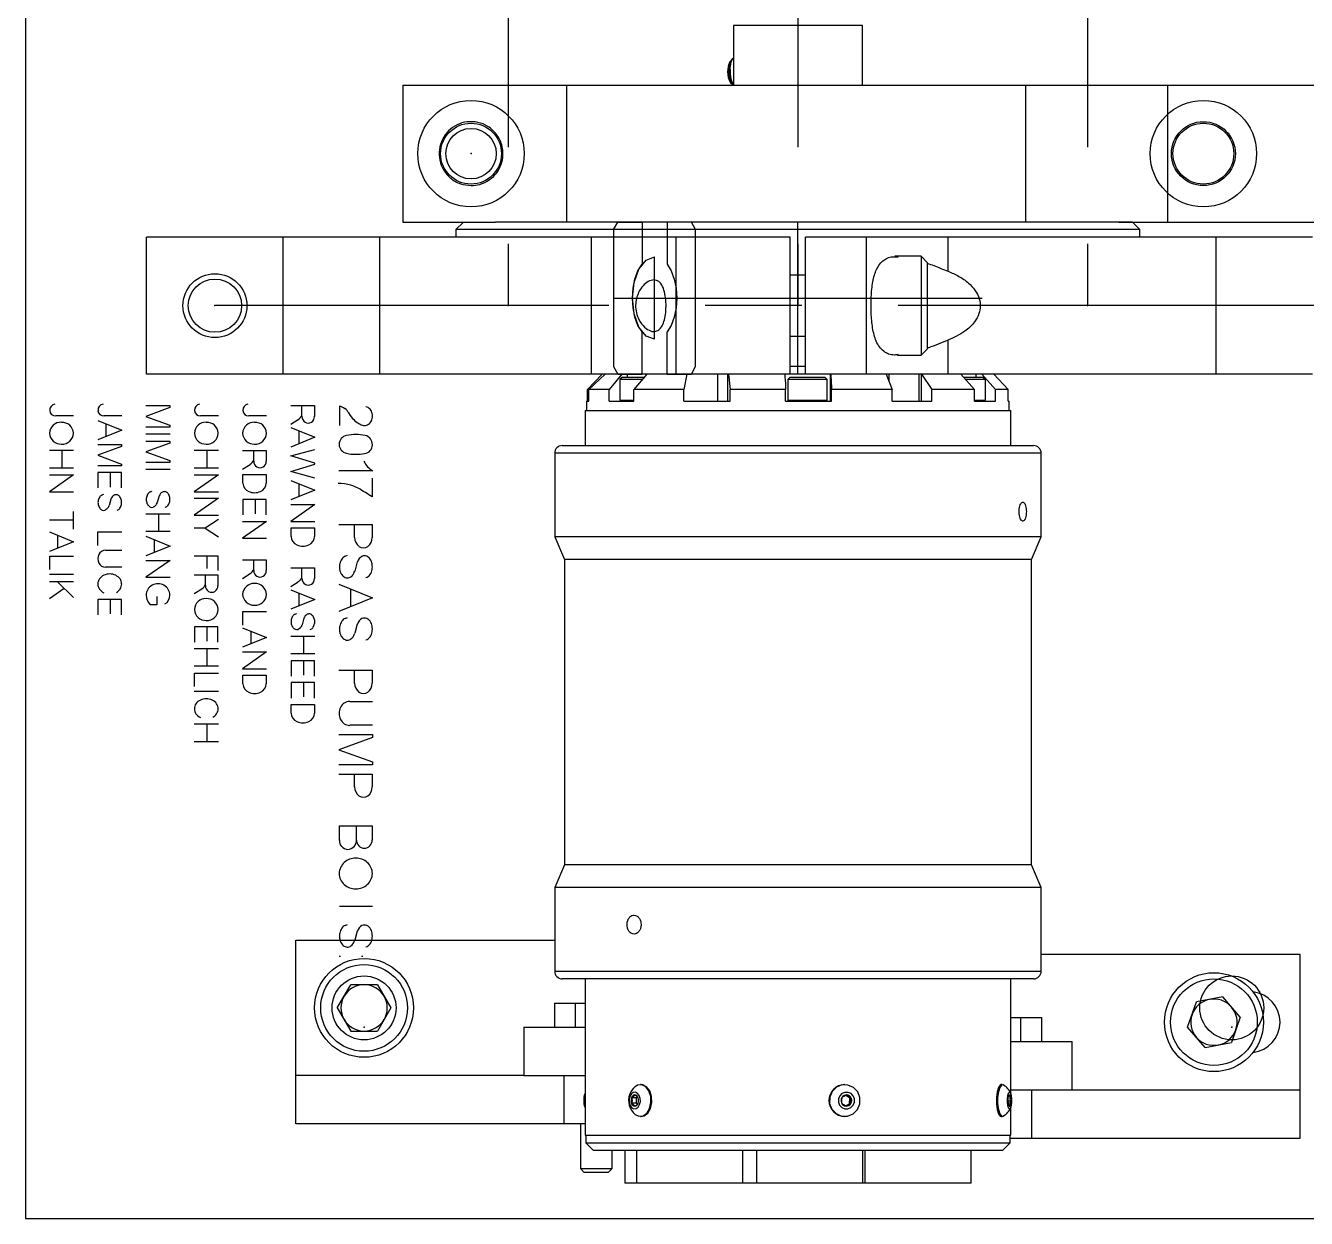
# Model space of a CAD drawing. Header units: inches. Extents: x -0.1 to 12.3, y 0.9 to 7.2.
# Drawn here: x 0.566 to 1.893, y 3.56 to 4.795 of the extents above; entities that cross this region are included whole.
import ezdxf

# ---------------------------------------------------------------- set-up
doc = ezdxf.new("R2010")
doc.units = ezdxf.units.IN
doc.header["$MEASUREMENT"] = 0
doc.header["$PDSIZE"] = -1
doc.linetypes.add('CENTERX2', pattern=[0.8, 0.5, -0.1, 0.1, -0.1])

msp = doc.modelspace()

# ---------------------------------------------------------------- linework, layer by layer
at = {"color": 7, "linetype": 'CENTERX2'}
for p, q in [((0.5662, 6.1595), (0.5662, 3.5595)), ((1.0662, 5.9686), (1.0662, 4.5046)), ((1.3662, 5.9686), (1.3662, 4.5046)), ((1.6662, 5.9686), (1.6662, 4.5046)), ((1.3662, 4.4337), (1.3662, 4.5912)), ((1.1753, 4.5124), (1.5571, 4.5124)), ((1.1753, 4.5124), (1.2177, 4.5124)), ((1.2177, 4.5124), (1.2602, 4.5124)), ((1.9702, 4.5046), (0.7623, 4.5046))]:
    msp.add_line(p, q, dxfattribs=at)
at = {"color": 7, "linetype": 'Continuous', "lineweight": 25}
for p, q in [((0.5662, 6.1595), (0.5662, 3.5595)), ((1.2993, 4.7946), (1.2993, 4.7329)), ((1.4332, 4.7329), (1.4332, 4.7946)), ((1.2988, 4.7607), (1.2963, 4.7578)), ((1.2977, 4.7356), (1.297, 4.7374)), ((0.9568, 4.7329), (0.9568, 4.5912)), ((0.9568, 4.7329), (1.1265, 4.7329)), ((1.1265, 4.7329), (1.1265, 4.5912)), ((1.1265, 4.7329), (1.6019, 4.7329)), ((1.2963, 4.7356), (1.2971, 4.7347)), ((1.6019, 4.7329), (1.6019, 4.5912)), ((1.6019, 4.7329), (1.6024, 4.7329)), ((1.7489, 4.7329), (1.7489, 4.5912)), ((1.7489, 4.7329), (2.0245, 4.7329)), ((0.9568, 4.5912), (1.0528, 4.5912)), ((1.0198, 4.5912), (1.0119, 4.5833)), ((1.6581, 4.5912), (1.0528, 4.5912)), ((1.7127, 4.5912), (1.6581, 4.5912)), ((1.7205, 4.5833), (1.7127, 4.5912)), ((1.7489, 4.5912), (2.0245, 4.5912)), ((1.0119, 4.5833), (1.0119, 4.5754)), ((1.6647, 4.5833), (1.0119, 4.5833)), ((1.7205, 4.5833), (1.6647, 4.5833)), ((1.7205, 4.5754), (1.7205, 4.5833)), ((0.6914, 4.4337), (0.6914, 4.5754)), ((0.8331, 4.5754), (0.6914, 4.5754)), ((0.8331, 4.4337), (0.8331, 4.5754)), ((0.9331, 4.5754), (0.8331, 4.5754)), ((0.9331, 4.4337), (0.9331, 4.5754)), ((1.1523, 4.5754), (0.9331, 4.5754)), ((1.1523, 4.4337), (1.1523, 4.5754)), ((1.2402, 4.5754), (1.1523, 4.5754)), ((1.2402, 4.4337), (1.2402, 4.5754)), ((1.3583, 4.5754), (1.2402, 4.5754)), ((1.3583, 4.4337), (1.3583, 4.5754)), ((1.4371, 4.5754), (1.3741, 4.5754)), ((1.3741, 4.4337), (1.3741, 4.5754)), ((1.4371, 4.4337), (1.4371, 4.5754)), ((1.5218, 4.5754), (1.4371, 4.5754)), ((1.5218, 4.5402), (1.5218, 4.5754)), ((1.7993, 4.5754), (1.5218, 4.5754)), ((1.7993, 4.4337), (1.7993, 4.5754)), ((1.8993, 4.5754), (1.7993, 4.5754)), ((1.4938, 4.5557), (1.4665, 4.5557)), ((1.5001, 4.5494), (1.4938, 4.5557)), ((1.4938, 4.5557), (1.4938, 4.4534)), ((1.5001, 4.5494), (1.5001, 4.4597)), ((1.3741, 4.536), (1.3583, 4.536)), ((1.3583, 4.4731), (1.3741, 4.4731)), ((1.4938, 4.4534), (1.5001, 4.4597)), ((1.5218, 4.4337), (1.5218, 4.4689)), ((1.4694, 4.4534), (1.4938, 4.4534)), ((0.8331, 4.4337), (0.6914, 4.4337)), ((0.9331, 4.4337), (0.8331, 4.4337)), ((1.1523, 4.4337), (0.9331, 4.4337)), ((1.1634, 4.4337), (1.1483, 4.4179)), ((1.1664, 4.4337), (1.1497, 4.4179)), ((1.2402, 4.4337), (1.1523, 4.4337)), ((1.1839, 4.4337), (1.1706, 4.4179)), ((1.2098, 4.4337), (1.1964, 4.4179)), ((1.3583, 4.4337), (1.2402, 4.4337)), ((1.251, 4.4337), (1.248, 4.4179)), ((1.2834, 4.4057), (1.2834, 4.4337)), ((1.2934, 4.4337), (1.2934, 4.4057)), ((1.2944, 4.4337), (1.2961, 4.4179)), ((1.3741, 4.4416), (1.3583, 4.4416)), ((1.3741, 4.4337), (1.3583, 4.4337)), ((1.4371, 4.4337), (1.3741, 4.4337)), ((1.3999, 4.4057), (1.3999, 4.4337)), ((1.5218, 4.4337), (1.4371, 4.4337)), ((1.4577, 4.4337), (1.4638, 4.4179)), ((1.4917, 4.4057), (1.4917, 4.4337)), ((1.4942, 4.4337), (1.5049, 4.4179)), ((1.4942, 4.4057), (1.4942, 4.4337)), ((1.7993, 4.4337), (1.5218, 4.4337)), ((1.535, 4.4337), (1.5491, 4.4179)), ((1.5567, 4.4337), (1.5708, 4.4179)), ((1.569, 4.4337), (1.5841, 4.4179)), ((1.8993, 4.4337), (1.7993, 4.4337)), ((1.1483, 4.4057), (1.1483, 4.4179)), ((1.1497, 4.4057), (1.1497, 4.4179)), ((1.1706, 4.4179), (1.1497, 4.4179)), ((1.1706, 4.4057), (1.1706, 4.4179)), ((1.1844, 4.4307), (1.1819, 4.4282)), ((1.1819, 4.4282), (1.1819, 4.4069)), ((1.2051, 4.4282), (1.1819, 4.4282)), ((1.1844, 4.4307), (1.2073, 4.4307)), ((1.1964, 4.4057), (1.1964, 4.4179)), ((1.248, 4.4179), (1.1964, 4.4179)), ((1.248, 4.4057), (1.248, 4.4179)), ((1.2961, 4.4057), (1.2961, 4.4179)), ((1.3535, 4.4179), (1.2961, 4.4179)), ((1.3535, 4.4057), (1.3535, 4.4179)), ((1.3581, 4.4307), (1.3556, 4.4282)), ((1.3556, 4.4282), (1.3556, 4.4069)), ((1.3593, 4.4282), (1.3556, 4.4282)), ((1.3581, 4.4307), (1.3614, 4.4307)), ((1.3966, 4.4282), (1.3593, 4.4282)), ((1.3614, 4.4307), (1.3941, 4.4307)), ((1.3966, 4.4282), (1.3941, 4.4307)), ((1.3966, 4.4069), (1.3966, 4.4282)), ((1.401, 4.4057), (1.401, 4.4179)), ((1.4638, 4.4179), (1.401, 4.4179)), ((1.4638, 4.4057), (1.4638, 4.4179)), ((1.5049, 4.4057), (1.5049, 4.4179)), ((1.5491, 4.4179), (1.5049, 4.4179)), ((1.5377, 4.4307), (1.5579, 4.4307)), ((1.5604, 4.4282), (1.54, 4.4282)), ((1.5491, 4.4057), (1.5491, 4.4179)), ((1.5604, 4.4282), (1.5579, 4.4307)), ((1.5604, 4.4069), (1.5604, 4.4282)), ((1.5708, 4.4057), (1.5708, 4.4179)), ((1.5841, 4.4179), (1.5708, 4.4179)), ((1.5841, 4.4057), (1.5841, 4.4179)), ((1.1473, 4.4057), (1.1473, 4.3959)), ((1.1473, 4.4057), (1.1497, 4.4057)), ((1.1706, 4.4057), (1.1964, 4.4057)), ((1.1819, 4.4069), (1.1832, 4.4057)), ((1.1819, 4.4069), (1.1964, 4.4069)), ((1.248, 4.4057), (1.2961, 4.4057)), ((1.3535, 4.4057), (1.401, 4.4057)), ((1.3556, 4.4069), (1.3569, 4.4057)), ((1.3556, 4.4069), (1.3593, 4.4069)), ((1.3593, 4.4069), (1.3966, 4.4069)), ((1.3954, 4.4057), (1.3966, 4.4069)), ((1.4638, 4.4057), (1.5049, 4.4057)), ((1.5491, 4.4069), (1.5604, 4.4069)), ((1.5491, 4.4057), (1.5708, 4.4057)), ((1.5592, 4.4057), (1.5604, 4.4069)), ((1.5841, 4.4057), (1.5851, 4.4057)), ((1.5851, 4.3959), (1.5851, 4.4057)), ((1.1458, 4.3959), (1.1458, 4.3597)), ((1.1458, 4.3959), (1.1511, 4.3959)), ((1.1511, 4.3959), (1.5867, 4.3959)), ((1.5867, 4.3597), (1.5867, 4.3959)), ((1.1143, 4.3518), (1.1143, 4.2652)), ((1.1221, 4.3597), (1.128, 4.3597)), ((1.128, 4.3597), (1.6103, 4.3597)), ((1.6182, 4.2652), (1.6182, 4.3518)), ((1.1143, 4.2652), (1.1245, 4.2416)), ((1.6182, 4.2652), (1.1143, 4.2652)), ((1.608, 4.2416), (1.6182, 4.2652)), ((1.1245, 4.2416), (1.1245, 3.9257)), ((1.608, 4.2416), (1.1245, 4.2416)), ((1.608, 3.9257), (1.608, 4.2416)), ((1.1245, 3.9257), (1.1143, 3.902)), ((1.608, 3.9257), (1.1245, 3.9257)), ((1.6182, 3.902), (1.608, 3.9257)), ((1.1143, 3.902), (1.1143, 3.8154)), ((1.6182, 3.902), (1.1143, 3.902)), ((1.6182, 3.8154), (1.6182, 3.902)), ((0.846, 3.8475), (1.1143, 3.8475)), ((0.846, 3.7075), (0.846, 3.8475)), ((1.8865, 3.8327), (1.6182, 3.8327)), ((1.8865, 3.6927), (1.8865, 3.8327)), ((1.128, 3.8075), (1.1221, 3.8075)), ((1.6103, 3.8075), (1.128, 3.8075)), ((1.1458, 3.8075), (1.1458, 3.6457)), ((1.5867, 3.689), (1.5867, 3.8075)), ((0.8891, 3.7775), (0.903, 3.8015)), ((0.9307, 3.8015), (0.903, 3.8015)), ((0.9307, 3.8015), (0.9445, 3.7775)), ((1.114, 3.7825), (1.114, 3.7575)), ((1.114, 3.7825), (1.1356, 3.7825)), ((1.1356, 3.7825), (1.1356, 3.7575)), ((1.1356, 3.7825), (1.1458, 3.7825)), ((1.7699, 3.7575), (1.779, 3.7837)), ((1.8062, 3.7889), (1.779, 3.7837)), ((1.8243, 3.768), (1.8062, 3.7889)), ((0.8891, 3.7775), (0.903, 3.7535)), ((0.9445, 3.7775), (0.9307, 3.7535)), ((1.5867, 3.7677), (1.5968, 3.7677)), ((1.5968, 3.7677), (1.5968, 3.7427)), ((1.5968, 3.7677), (1.6185, 3.7677)), ((1.6185, 3.7677), (1.6185, 3.7427)), ((1.8243, 3.768), (1.8152, 3.7418)), ((1.0823, 3.7575), (1.0823, 3.7075)), ((1.0823, 3.7575), (1.1458, 3.7575)), ((1.788, 3.7366), (1.7699, 3.7575)), ((0.903, 3.7535), (0.9307, 3.7535)), ((1.5867, 3.7427), (1.6502, 3.7427)), ((1.6502, 3.6927), (1.6502, 3.7427)), ((1.788, 3.7366), (1.8152, 3.7418)), ((0.846, 3.6575), (0.846, 3.7075)), ((1.0823, 3.7075), (0.846, 3.7075)), ((1.0823, 3.7075), (1.1458, 3.7075)), ((1.124, 3.6575), (1.124, 3.7075)), ((1.1458, 3.689), (1.1455, 3.6885)), ((1.204, 3.698), (1.203, 3.698)), ((1.4147, 3.698), (1.4144, 3.698)), ((1.5779, 3.698), (1.5766, 3.698)), ((1.5867, 3.6927), (1.6502, 3.6927)), ((1.6085, 3.6427), (1.6085, 3.6927)), ((1.6502, 3.6927), (1.8865, 3.6927)), ((1.8865, 3.6427), (1.8865, 3.6927)), ((1.1986, 3.6844), (1.1938, 3.6844)), ((1.1986, 3.6787), (1.1938, 3.6787)), ((1.1998, 3.6855), (1.1986, 3.6844)), ((1.1986, 3.6844), (1.1986, 3.6787)), ((1.1986, 3.6787), (1.1998, 3.6776)), ((1.2008, 3.6837), (1.2006, 3.6844)), ((1.2006, 3.6787), (1.2007, 3.6794)), ((1.4154, 3.6762), (1.4197, 3.6783)), ((1.4201, 3.6841), (1.416, 3.6869)), ((1.4197, 3.6783), (1.4201, 3.6841)), ((1.4197, 3.6783), (1.4211, 3.6783)), ((1.4201, 3.6841), (1.4215, 3.6841)), ((1.5837, 3.6812), (1.5871, 3.6812)), ((1.5845, 3.6864), (1.5863, 3.6864)), ((1.1455, 3.6747), (1.1458, 3.6741)), ((1.203, 3.6652), (1.204, 3.6652)), ((1.4144, 3.6652), (1.4147, 3.6652)), ((1.5766, 3.6652), (1.5779, 3.6652)), ((1.5867, 3.6457), (1.5867, 3.6741)), ((1.124, 3.6575), (0.846, 3.6575)), ((1.1458, 3.6575), (1.124, 3.6575)), ((1.1409, 3.6575), (1.1409, 3.6113)), ((1.1458, 3.6457), (1.1511, 3.6457)), ((1.1465, 3.6457), (1.1465, 3.6378)), ((1.1465, 3.6378), (1.1544, 3.6299)), ((1.1465, 3.6378), (1.1866, 3.6378)), ((1.1511, 3.6457), (1.5867, 3.6457)), ((1.1866, 3.6378), (1.5859, 3.6378)), ((1.578, 3.6299), (1.5859, 3.6378)), ((1.5859, 3.6378), (1.5859, 3.6457)), ((1.5859, 3.6427), (1.6085, 3.6427)), ((1.6085, 3.6427), (1.8865, 3.6427)), ((1.193, 3.6299), (1.1544, 3.6299)), ((1.1737, 3.6113), (1.1737, 3.6299)), ((1.1868, 3.6299), (1.1868, 3.596)), ((1.578, 3.6299), (1.193, 3.6299)), ((1.1991, 3.6299), (1.1991, 3.596)), ((1.3093, 3.596), (1.3093, 3.6299)), ((1.3234, 3.6299), (1.3234, 3.596)), ((1.4336, 3.596), (1.4336, 3.6299)), ((1.4354, 3.6299), (1.4354, 3.596)), ((1.5456, 3.596), (1.5456, 3.6299)), ((1.1409, 3.6113), (1.1446, 3.6075)), ((1.1409, 3.6113), (1.1737, 3.6113)), ((1.17, 3.6075), (1.1737, 3.6113)), ((1.1446, 3.6075), (1.17, 3.6075)), ((1.1991, 3.596), (1.1868, 3.596)), ((1.2091, 3.596), (1.1991, 3.596)), ((1.3093, 3.596), (1.2091, 3.596)), ((1.3234, 3.596), (1.3089, 3.596)), ((1.3334, 3.596), (1.3234, 3.596)), ((1.4336, 3.596), (1.3334, 3.596)), ((1.4354, 3.596), (1.4332, 3.596)), ((1.4455, 3.596), (1.4354, 3.596)), ((1.5456, 3.596), (1.4455, 3.596)), ((0.5662, 3.5595), (2.1662, 3.5595))]:
    msp.add_line(p, q, dxfattribs=at)
at = {"color": 8, "linetype": 'Continuous', "lineweight": 25}
for p, q in [((1.3431, 4.7946), (1.2993, 4.7946)), ((1.4332, 4.7946), (1.3431, 4.7946)), ((1.1895, 4.4307), (1.1895, 4.4337)), ((1.4607, 4.426), (1.4607, 4.4337)), ((1.5508, 4.4307), (1.5508, 4.4337)), ((1.1203, 4.3518), (1.1143, 4.3518)), ((1.6182, 4.3518), (1.1203, 4.3518)), ((1.1143, 3.8154), (1.1203, 3.8154)), ((1.1203, 3.8154), (1.6182, 3.8154))]:
    msp.add_line(p, q, dxfattribs=at)
at = {"color": 7, "linetype": 'Continuous'}
for p, q in [((1.1753, 4.5833), (1.1795, 4.5912)), ((1.1795, 4.5912), (1.2047, 4.5912)), ((1.2047, 4.5912), (1.2047, 4.5474)), ((1.2559, 4.5912), (1.2308, 4.5912)), ((1.2308, 4.5912), (1.2308, 4.5474)), ((1.2602, 4.5833), (1.2559, 4.5912)), ((1.1753, 4.5833), (1.1753, 4.4416)), ((1.2602, 4.4416), (1.2602, 4.5833)), ((1.2177, 4.4699), (1.2177, 4.555)), ((1.2047, 4.4337), (1.2047, 4.4774)), ((1.2308, 4.4337), (1.2308, 4.4774)), ((1.1753, 4.4416), (1.1795, 4.4337)), ((1.1795, 4.4337), (1.2047, 4.4337)), ((1.2308, 4.4337), (1.2559, 4.4337)), ((1.2559, 4.4337), (1.2602, 4.4416)), ((0.6909, 4.4011), (0.7157, 4.4011)), ((0.7157, 4.399), (0.6909, 4.39)), ((0.7157, 4.4011), (0.7157, 4.399)), ((0.8409, 4.4011), (0.8655, 4.4011)), ((0.8525, 4.39), (0.8525, 4.4011)), ((0.8655, 4.4011), (0.8655, 4.39)), ((0.8912, 4.4006), (0.8912, 4.3805)), ((0.6159, 4.3904), (0.5974, 4.3904)), ((0.6409, 4.3857), (0.6659, 4.3756)), ((0.6659, 4.3904), (0.6474, 4.3904)), ((0.6494, 4.3822), (0.6494, 4.369)), ((0.6909, 4.39), (0.7157, 4.3809)), ((0.7157, 4.3789), (0.6909, 4.3789)), ((0.7157, 4.3809), (0.7157, 4.3789)), ((0.7659, 4.3904), (0.7474, 4.3904)), ((0.8159, 4.3904), (0.7974, 4.3904)), ((0.8409, 4.3818), (0.8487, 4.3867)), ((0.8409, 4.3783), (0.8659, 4.3683)), ((0.6659, 4.3756), (0.6409, 4.3655)), ((0.7159, 4.3717), (0.6909, 4.3717)), ((0.8659, 4.3683), (0.8409, 4.3582)), ((0.8494, 4.3749), (0.8494, 4.3616)), ((0.6159, 4.3547), (0.5909, 4.3547)), ((0.6039, 4.3547), (0.6039, 4.3365)), ((0.6409, 4.3608), (0.6657, 4.3608)), ((0.6657, 4.3587), (0.6409, 4.3497)), ((0.6657, 4.3608), (0.6657, 4.3587)), ((0.6909, 4.3643), (0.7157, 4.3643)), ((0.7157, 4.3622), (0.6909, 4.3532)), ((0.6909, 4.3532), (0.7157, 4.3442)), ((0.7157, 4.3643), (0.7157, 4.3622)), ((0.7659, 4.3547), (0.7409, 4.3547)), ((0.7539, 4.3547), (0.7539, 4.3365)), ((0.7909, 4.3547), (0.8155, 4.3547)), ((0.8025, 4.3436), (0.8025, 4.3547)), ((0.8155, 4.3547), (0.8155, 4.3436)), ((0.8409, 4.349), (0.8659, 4.3557)), ((0.6409, 4.3497), (0.6657, 4.3406)), ((0.6657, 4.3386), (0.6409, 4.3386)), ((0.6657, 4.3406), (0.6657, 4.3386)), ((0.7157, 4.3421), (0.6909, 4.3421)), ((0.7157, 4.3442), (0.7157, 4.3421)), ((0.7909, 4.3354), (0.7987, 4.3403)), ((0.8659, 4.3414), (0.8409, 4.349)), ((0.8409, 4.3328), (0.8659, 4.3404)), ((0.8659, 4.3404), (0.8659, 4.3414)), ((0.6159, 4.3365), (0.5909, 4.3365)), ((0.5909, 4.3294), (0.6159, 4.3294)), ((0.6159, 4.3294), (0.5909, 4.3119)), ((0.6655, 4.3317), (0.6412, 4.3317)), ((0.6412, 4.3317), (0.6412, 4.3158)), ((0.6539, 4.3317), (0.6539, 4.3168)), ((0.6655, 4.3158), (0.6655, 4.3317)), ((0.7159, 4.3349), (0.6909, 4.3349)), ((0.7659, 4.3365), (0.7409, 4.3365)), ((0.7409, 4.3294), (0.7659, 4.3294)), ((0.7659, 4.3294), (0.7409, 4.3119)), ((0.7912, 4.3298), (0.8155, 4.3298)), ((0.7912, 4.3209), (0.7912, 4.3298)), ((0.8155, 4.3298), (0.8155, 4.3209)), ((0.8659, 4.3261), (0.8409, 4.3328)), ((0.9257, 4.3337), (0.8907, 4.3337)), ((0.9253, 4.326), (0.9253, 4.3066)), ((0.5909, 4.3119), (0.6159, 4.3119)), ((0.6954, 4.3118), (0.6972, 4.3126)), ((0.7409, 4.3119), (0.7659, 4.3119)), ((0.8409, 4.3237), (0.8659, 4.3136)), ((0.8659, 4.3136), (0.8409, 4.3035)), ((0.8494, 4.3202), (0.8494, 4.3069)), ((0.6454, 4.3086), (0.6472, 4.3094)), ((0.6545, 4.3044), (0.6526, 4.2977)), ((0.7045, 4.3076), (0.7026, 4.3009)), ((0.7409, 4.3051), (0.7659, 4.3051)), ((0.7659, 4.3051), (0.7409, 4.2876)), ((0.8155, 4.3039), (0.7912, 4.3039)), ((0.7912, 4.3039), (0.7912, 4.2879)), ((0.8039, 4.3039), (0.8039, 4.289)), ((0.8155, 4.2879), (0.8155, 4.3039)), ((0.8409, 4.2987), (0.8659, 4.2987)), ((0.8659, 4.2987), (0.8409, 4.2812)), ((0.6155, 4.2916), (0.6155, 4.2732)), ((0.7159, 4.2888), (0.6909, 4.2888)), ((0.7039, 4.2888), (0.7039, 4.2706)), ((0.7409, 4.2876), (0.7659, 4.2876)), ((0.6155, 4.2824), (0.5909, 4.2824)), ((0.7522, 4.2742), (0.7409, 4.2742)), ((0.7659, 4.2832), (0.7522, 4.2742)), ((0.7522, 4.2742), (0.7659, 4.2653)), ((0.7909, 4.2812), (0.8159, 4.2812)), ((0.8159, 4.2812), (0.7909, 4.2637)), ((0.8409, 4.2812), (0.8659, 4.2812)), ((0.8412, 4.2744), (0.8655, 4.2744)), ((0.8412, 4.2656), (0.8412, 4.2744)), ((0.8655, 4.2744), (0.8655, 4.2656)), ((0.8907, 4.2779), (0.9253, 4.2779)), ((0.907, 4.2646), (0.907, 4.2779)), ((0.9253, 4.2779), (0.9253, 4.2646)), ((0.5909, 4.2703), (0.6159, 4.2602)), ((0.6159, 4.2602), (0.5909, 4.2501)), ((0.5994, 4.2668), (0.5994, 4.2535)), ((0.6412, 4.2564), (0.6412, 4.2703)), ((0.6412, 4.2703), (0.6659, 4.2703)), ((0.7159, 4.2706), (0.6909, 4.2706)), ((0.6909, 4.2658), (0.7159, 4.2557)), ((0.6994, 4.2623), (0.6994, 4.2491)), ((0.7909, 4.2637), (0.8159, 4.2637)), ((0.5912, 4.2315), (0.5912, 4.2453)), ((0.5912, 4.2453), (0.6159, 4.2453)), ((0.6489, 4.2514), (0.6659, 4.2514)), ((0.7159, 4.2557), (0.6909, 4.2456)), ((0.7409, 4.2454), (0.7655, 4.2454)), ((0.7539, 4.2454), (0.7539, 4.2324)), ((0.7655, 4.2454), (0.7655, 4.2305)), ((0.8971, 4.2452), (0.8996, 4.2462)), ((0.6659, 4.2337), (0.6489, 4.2337)), ((0.6909, 4.2409), (0.7159, 4.2409)), ((0.7159, 4.2409), (0.6909, 4.2234)), ((0.7909, 4.2415), (0.8155, 4.2415)), ((0.8025, 4.2304), (0.8025, 4.2415)), ((0.8155, 4.2415), (0.8155, 4.2304)), ((0.8409, 4.2332), (0.8655, 4.2332)), ((0.8525, 4.2221), (0.8525, 4.2332)), ((0.8655, 4.2332), (0.8655, 4.2221)), ((0.9098, 4.2393), (0.9071, 4.2298)), ((0.6159, 4.2262), (0.5909, 4.2262)), ((0.6159, 4.2188), (0.5909, 4.2188)), ((0.5994, 4.2188), (0.6159, 4.2023)), ((0.6909, 4.2234), (0.7159, 4.2234)), ((0.7409, 4.2259), (0.7655, 4.2259)), ((0.7525, 4.2148), (0.7525, 4.2259)), ((0.7655, 4.2259), (0.7655, 4.2148)), ((0.7909, 4.2222), (0.7987, 4.2271)), ((0.8409, 4.2139), (0.8487, 4.2188)), ((0.5909, 4.2015), (0.6061, 4.2121)), ((0.7409, 4.2065), (0.7487, 4.2114)), ((0.8409, 4.2105), (0.8659, 4.2004)), ((0.8494, 4.207), (0.8494, 4.1938)), ((0.8907, 4.2161), (0.9257, 4.202)), ((0.9026, 4.2113), (0.9026, 4.1927)), ((0.6655, 4.2003), (0.6412, 4.2003)), ((0.6412, 4.2003), (0.6412, 4.1843)), ((0.6539, 4.2003), (0.6539, 4.1854)), ((0.6655, 4.1843), (0.6655, 4.2003)), ((0.7022, 4.1949), (0.695, 4.1949)), ((0.7022, 4.2036), (0.7022, 4.1949)), ((0.8659, 4.2004), (0.8409, 4.1903)), ((0.9257, 4.202), (0.8907, 4.1879)), ((0.7912, 4.1739), (0.7912, 4.1878)), ((0.7912, 4.1878), (0.8159, 4.1878)), ((0.8454, 4.1852), (0.8472, 4.1859)), ((0.8545, 4.181), (0.8526, 4.1742)), ((0.8971, 4.1807), (0.8996, 4.1818)), ((0.7655, 4.1722), (0.7412, 4.1722)), ((0.7412, 4.1722), (0.7412, 4.1562)), ((0.7539, 4.1722), (0.7539, 4.1572)), ((0.7655, 4.1562), (0.7655, 4.1722)), ((0.7909, 4.1711), (0.8159, 4.1611)), ((0.7994, 4.1677), (0.7994, 4.1544)), ((0.9098, 4.1748), (0.9071, 4.1654)), ((0.8159, 4.1611), (0.7909, 4.151)), ((0.8659, 4.1622), (0.8409, 4.1622)), ((0.8539, 4.1622), (0.8539, 4.144)), ((0.7659, 4.1494), (0.7409, 4.1494)), ((0.7539, 4.1494), (0.7539, 4.1312)), ((0.7909, 4.1462), (0.8159, 4.1462)), ((0.8159, 4.1462), (0.7909, 4.1287)), ((0.8659, 4.144), (0.8409, 4.144)), ((0.7659, 4.1312), (0.7409, 4.1312)), ((0.7909, 4.1287), (0.8159, 4.1287)), ((0.8655, 4.137), (0.8412, 4.137)), ((0.8412, 4.137), (0.8412, 4.121)), ((0.8539, 4.137), (0.8539, 4.1221)), ((0.8655, 4.121), (0.8655, 4.137)), ((0.8907, 4.1271), (0.9253, 4.1271)), ((0.907, 4.1137), (0.907, 4.1271)), ((0.9253, 4.1271), (0.9253, 4.1137)), ((0.7412, 4.1103), (0.7412, 4.1242)), ((0.7412, 4.1242), (0.7659, 4.1242)), ((0.7912, 4.1219), (0.8155, 4.1219)), ((0.7912, 4.1131), (0.7912, 4.1219)), ((0.8155, 4.1219), (0.8155, 4.1131)), ((0.8655, 4.1143), (0.8412, 4.1143)), ((0.8412, 4.1143), (0.8412, 4.0983)), ((0.8539, 4.1143), (0.8539, 4.0994)), ((0.8655, 4.0983), (0.8655, 4.1143)), ((0.7659, 4.105), (0.7409, 4.105)), ((0.8412, 4.0916), (0.8655, 4.0916)), ((0.8412, 4.0827), (0.8412, 4.0916)), ((0.8655, 4.0916), (0.8655, 4.0827)), ((0.902, 4.0948), (0.9257, 4.0948)), ((0.7659, 4.0711), (0.7409, 4.0711)), ((0.7539, 4.0711), (0.7539, 4.0529)), ((0.8907, 4.0604), (0.9255, 4.0604)), ((0.9257, 4.0701), (0.902, 4.0701)), ((0.9255, 4.0604), (0.9255, 4.0575)), ((0.7659, 4.0529), (0.7409, 4.0529)), ((0.9255, 4.0575), (0.8907, 4.0448)), ((0.8907, 4.0448), (0.9255, 4.0322)), ((0.9255, 4.0293), (0.8907, 4.0293)), ((0.9255, 4.0322), (0.9255, 4.0293)), ((0.8907, 4.0196), (0.9253, 4.0196)), ((0.907, 4.0063), (0.907, 4.0196)), ((0.9253, 4.0196), (0.9253, 4.0063)), ((0.8912, 3.966), (0.9252, 3.966)), ((0.8912, 3.9513), (0.8912, 3.966)), ((0.909, 3.9513), (0.909, 3.966)), ((0.9252, 3.966), (0.9252, 3.9513)), ((0.9257, 3.8824), (0.8912, 3.8824)), ((0.8971, 3.8629), (0.8996, 3.8639)), ((0.9098, 3.857), (0.9071, 3.8475)), ((0.891, 3.8312), (0.8924, 3.8312)), ((0.914, 3.8312), (0.9155, 3.8312))]:
    msp.add_line(p, q, dxfattribs=at)
at = {"color": 7, "linetype": 'Continuous', "flags": 128}
for points in [[(1.2177, 4.4699), (1.209, 4.4731), (1.2015, 4.4823), (1.1965, 4.4961), (1.1948, 4.5124), (1.1965, 4.5287), (1.2015, 4.5425), (1.209, 4.5518), (1.2177, 4.555)], [(1.2047, 4.4774), (1.2005, 4.4842), (1.1974, 4.4927), (1.1955, 4.5023), (1.1948, 4.5124), (1.1955, 4.5226), (1.1974, 4.5322), (1.2005, 4.5406), (1.2047, 4.5474)], [(1.2308, 4.5474), (1.2349, 4.5406), (1.238, 4.5322), (1.24, 4.5226), (1.2407, 4.5124), (1.24, 4.5023), (1.238, 4.4927), (1.2349, 4.4842), (1.2308, 4.4774)], [(0.905, 4.3879), (0.9026, 4.391), (0.9009, 4.3935)], [(0.6508, 4.2944), (0.6496, 4.2934), (0.6485, 4.2928)], [(0.7008, 4.2976), (0.6996, 4.2966), (0.6985, 4.296)], [(0.8508, 4.171), (0.8496, 4.1699), (0.8485, 4.1694)]]:
    msp.add_lwpolyline(points, dxfattribs=at)
at = {"color": 7, "linetype": 'Continuous', "lineweight": 25, "flags": 128}
for points in [[(1.1943, 3.6741), (1.1964, 3.673), (1.1987, 3.6733), (1.2007, 3.6747), (1.2022, 3.6773), (1.203, 3.6804), (1.2028, 3.6838), (1.2018, 3.6868), (1.2001, 3.689), (1.198, 3.6901), (1.1957, 3.6899), (1.1937, 3.6884), (1.1922, 3.6859), (1.1914, 3.6827), (1.1916, 3.6793), (1.1926, 3.6763), (1.1943, 3.6741)], [(1.1976, 3.6672), (1.2015, 3.6653), (1.2058, 3.6657), (1.2097, 3.6685), (1.2126, 3.6734), (1.214, 3.6794), (1.2137, 3.6858), (1.2118, 3.6915), (1.2085, 3.6958), (1.2044, 3.6978), (1.2001, 3.6974), (1.1976, 3.6959)], [(1.204, 3.6652), (1.2068, 3.6657), (1.2107, 3.6685), (1.2136, 3.6734), (1.215, 3.6794), (1.2147, 3.6858), (1.2128, 3.6915), (1.2095, 3.6958), (1.2054, 3.6978), (1.204, 3.698)], [(1.4237, 3.6951), (1.418, 3.6976), (1.4117, 3.6977), (1.406, 3.6953), (1.4015, 3.6908), (1.3991, 3.6849), (1.399, 3.6785), (1.4014, 3.6726), (1.4057, 3.668), (1.4115, 3.6655), (1.4177, 3.6655), (1.4235, 3.6679), (1.428, 3.6723), (1.4304, 3.6782), (1.4305, 3.6846), (1.4281, 3.6906), (1.4237, 3.6951)], [(1.4212, 3.6887), (1.4182, 3.69), (1.4149, 3.69), (1.4118, 3.6887), (1.4095, 3.6864), (1.4082, 3.6833), (1.4082, 3.6799), (1.4094, 3.6768), (1.4117, 3.6744), (1.4148, 3.6731), (1.418, 3.6731), (1.4211, 3.6744), (1.4234, 3.6767), (1.4247, 3.6798), (1.4247, 3.6832), (1.4235, 3.6863), (1.4212, 3.6887)], [(1.5766, 3.698), (1.5756, 3.6976), (1.5739, 3.6951), (1.5725, 3.6906), (1.5718, 3.6846), (1.5718, 3.6782), (1.5726, 3.6723), (1.5739, 3.6678), (1.5757, 3.6654), (1.5766, 3.6652)], [(1.5787, 3.6977), (1.5769, 3.6976), (1.5752, 3.6951), (1.5738, 3.6906), (1.5731, 3.6846), (1.5731, 3.6782), (1.5739, 3.6723), (1.5753, 3.6678), (1.577, 3.6654), (1.5787, 3.6654)], [(1.5876, 3.6768), (1.5879, 3.68), (1.5879, 3.6833), (1.5875, 3.6864), (1.5868, 3.6888), (1.5859, 3.69), (1.5849, 3.69), (1.584, 3.6887), (1.5833, 3.6863), (1.5829, 3.6832), (1.5829, 3.6798), (1.5833, 3.6767), (1.584, 3.6744), (1.5849, 3.6731), (1.5859, 3.6731), (1.5868, 3.6745), (1.5876, 3.6768)], [(1.5845, 3.6767), (1.5847, 3.6764), (1.5849, 3.6761), (1.5851, 3.6759), (1.5853, 3.6758), (1.5855, 3.6758), (1.5858, 3.6759), (1.586, 3.6761), (1.5862, 3.6764)], [(1.5863, 3.6864), (1.5862, 3.6868), (1.5859, 3.687), (1.5857, 3.6872), (1.5855, 3.6873), (1.5853, 3.6873), (1.585, 3.6872), (1.5848, 3.687), (1.5846, 3.6867)]]:
    msp.add_lwpolyline(points, dxfattribs=at)
at = {"color": 7, "linetype": 'Continuous'}
for centre, radius in [((1.0276, 4.662), 0.0551), ((1.7862, 4.662), 0.0315), ((0.9168, 3.7775), 0.0331), ((1.8156, 3.7775), 0.0331)]:
    msp.add_circle(centre, radius, dxfattribs=at)
at = {"color": 7, "linetype": 'CENTERX2'}
msp.add_circle((1.7862, 4.662), 0.0551, dxfattribs=at)
at = {"color": 7, "linetype": 'Continuous', "lineweight": 25}
for centre, radius in [((1.0276, 4.662), 0.0315), ((1.0276, 4.662), 0.0261), ((1.7862, 4.662), 0.0331), ((0.7623, 4.5046), 0.0331), ((0.7623, 4.5046), 0.0276), ((0.9168, 3.7775), 0.0512), ((0.9168, 3.7775), 0.0449), ((1.7971, 3.7627), 0.0512), ((1.7971, 3.7627), 0.0449)]:
    msp.add_circle(centre, radius, dxfattribs=at)
for centre, radius, start, end in [((1.3156, 4.7467), 0.0223, 150.1642, 209.8358), ((1.3365, 4.7466), 0.0406, 176.3398, 193.0685), ((1.1221, 4.3518), 0.00787, 90, 180), ((1.6103, 4.3518), 0.00787, 0, 90), ((1.1221, 3.8154), 0.00787, 180, 270), ((1.6103, 3.8154), 0.00787, 270, 0), ((0.9168, 3.7775), 0.024, 90, 150), ((0.9168, 3.7775), 0.024, 30, 90), ((0.9168, 3.7775), 0.024, 150, 210), ((0.9168, 3.7775), 0.024, 330, 30), ((1.7971, 3.7627), 0.024, 100.8626, 160.8626), ((1.7971, 3.7627), 0.024, 40.8626, 100.8626), ((1.8341, 3.7627), 0.0315, 276.3521, 83.6479), ((1.7971, 3.7627), 0.024, 160.8626, 220.8626), ((1.7971, 3.7627), 0.024, 340.8626, 40.8626), ((0.9168, 3.7775), 0.024, 210, 270), ((0.9168, 3.7775), 0.024, 270, 330), ((1.7971, 3.7627), 0.024, 280.8626, 340.8626), ((1.7971, 3.7627), 0.024, 220.8626, 280.8626), ((1.1653, 3.6816), 0.021, 160.7798, 199.2202), ((1.2093, 3.6816), 0.0185, 158.6499, 231.0515), ((1.2093, 3.6816), 0.0185, 128.9485, 158.6499), ((1.4147, 3.6816), 0.0164, 90.9797, 269.0203), ((1.5698, 3.6816), 0.0185, 21.9125, 61.0019), ((1.2015, 3.6816), 0.00817, 159.306, 200.694), ((1.1976, 3.6834), 0.00396, 96.3122, 164.6003), ((1.1976, 3.6797), 0.00396, 195.4004, 263.6883), ((1.1968, 3.6834), 0.00396, 15.3997, 83.6878), ((1.1968, 3.6797), 0.00396, 276.3117, 344.5996), ((1.1929, 3.6816), 0.00817, 339.306, 20.694), ((1.4167, 3.6816), 0.00589, 146.5846, 205.2398), ((1.4165, 3.6814), 0.00564, 204.9076, 265.4042), ((1.4165, 3.6817), 0.00559, 85.9419, 146.7899), ((1.4164, 3.6814), 0.00559, 265.9405, 326.79), ((1.4164, 3.6817), 0.00564, 24.9088, 85.403), ((1.4162, 3.6816), 0.00589, 326.585, 25.2398), ((1.5946, 3.6822), 0.011, 155.9518, 181.8774), ((1.5968, 3.6812), 0.0131, 177.0958, 200.035), ((1.5762, 3.6809), 0.011, 335.9522, 1.8777), ((1.574, 3.6819), 0.0131, 357.0958, 20.035), ((1.5698, 3.6816), 0.0185, 298.9981, 338.0875)]:
    msp.add_arc(centre, radius, start, end, dxfattribs=at)
at = {"color": 7, "linetype": 'Continuous'}
for centre, radius, start, end in [((0.5972, 4.3965), 0.00602, 96.8229, 184.855), ((0.5972, 4.3965), 0.00607, 184.7673, 272.2357), ((0.6472, 4.3965), 0.00602, 96.8241, 184.8522), ((0.6472, 4.3965), 0.00607, 184.7673, 272.2344), ((0.7472, 4.3965), 0.00602, 96.8228, 184.8553), ((0.7472, 4.3965), 0.00607, 184.7672, 272.2338), ((0.7972, 4.3965), 0.00602, 96.824, 184.8525), ((0.7972, 4.3965), 0.00607, 184.7672, 272.2325), ((0.8442, 4.3942), 0.00874, 301.0355, 341.8224), ((0.8874, 4.3852), 0.0159, 53.1713, 76.082), ((0.8874, 4.3854), 0.0158, 31.1847, 52.7823), ((0.917, 4.3923), 0.00782, 39.9951, 77.5303), ((0.9151, 4.3906), 0.0104, 12.3143, 40.3133), ((0.9143, 4.3903), 0.0112, 346.877, 13.1221), ((0.6029, 4.372), 0.0119, 87.7758, 177.1881), ((0.6039, 4.372), 0.0118, 2.5307, 92.5052), ((0.7529, 4.372), 0.0119, 87.7768, 177.1861), ((0.7539, 4.372), 0.0118, 2.5307, 92.5072), ((0.8029, 4.372), 0.0119, 87.7775, 177.1846), ((0.8039, 4.372), 0.0118, 2.5307, 92.5069), ((0.8596, 4.39), 0.0071, 179.8006, 237.4818), ((0.859, 4.3891), 0.00611, 237.9068, 302.0932), ((0.8585, 4.3899), 0.00695, 302.1979, 1.0356), ((0.9221, 4.4021), 0.0223, 219.5861, 237.6888), ((0.9237, 4.404), 0.0247, 236.9827, 249.8228), ((0.9173, 4.3872), 0.00677, 251.8733, 288.1267), ((0.9169, 4.3885), 0.00806, 287.9057, 320.2654), ((0.9146, 4.3901), 0.0109, 321.2318, 347.1777), ((0.6028, 4.3731), 0.0118, 182.4433, 272.5716), ((0.6039, 4.3731), 0.0119, 267.6585, 357.3285), ((0.7528, 4.3731), 0.0118, 182.4432, 272.5695), ((0.7539, 4.3731), 0.0119, 267.6586, 357.3284), ((0.8028, 4.3731), 0.0118, 182.4433, 272.5699), ((0.8039, 4.3731), 0.0119, 267.659, 357.3276), ((0.9003, 4.3609), 0.00931, 99.7457, 180.038), ((0.9087, 4.3221), 0.049, 79.1358, 101.7412), ((0.9159, 4.3608), 0.00957, 358.4286, 78.1343), ((0.9003, 4.3609), 0.00932, 179.9631, 260.2126), ((0.9088, 4.4011), 0.0504, 258.4852, 279.7494), ((0.9159, 4.3609), 0.00964, 278.9799, 358.0022), ((0.7942, 4.3478), 0.00874, 301.0337, 341.8229), ((0.8096, 4.3436), 0.0071, 179.8012, 237.4799), ((0.8085, 4.3435), 0.00695, 302.2001, 1.0312), ((0.9364, 4.3527), 0.0218, 205.1088, 240.7671), ((0.809, 4.3428), 0.00611, 237.9061, 302.0939), ((0.6976, 4.3068), 0.00548, 113.2412, 147.2944), ((0.7113, 4.3054), 0.0071, 118.4015, 162.1667), ((0.7098, 4.307), 0.00504, 70.5481, 112.7654), ((0.7092, 4.3067), 0.00562, 32.9251, 65.8542), ((0.8011, 4.3213), 0.00986, 182.3891, 247.5199), ((0.8034, 4.3253), 0.0144, 244.9967, 295.0033), ((0.8056, 4.3214), 0.00996, 292.8771, 357.2567), ((0.8886, 4.2628), 0.0577, 75.4408, 88.7975), ((0.8918, 4.2795), 0.0407, 62.2494, 73.9325), ((0.8175, 4.148), 0.1917, 55.7915, 60.8861), ((0.6521, 4.3008), 0.0109, 168.8243, 191.1825), ((0.6498, 4.3015), 0.00846, 143.3348, 170.558), ((0.6496, 4.2999), 0.00829, 188.7524, 216.4419), ((0.6476, 4.3036), 0.00548, 113.2477, 147.2806), ((0.6613, 4.3022), 0.0071, 118.3925, 162.1693), ((0.6598, 4.3038), 0.00504, 70.5489, 112.7645), ((0.6592, 4.3035), 0.00562, 32.9318, 65.851), ((0.6569, 4.3014), 0.0087, 10.0903, 36.2985), ((0.6566, 4.3003), 0.00903, 323.9583, 349.8789), ((0.654, 4.3008), 0.0117, 349.6189, 10.392), ((0.7021, 4.304), 0.0109, 168.8276, 191.1751), ((0.6998, 4.3047), 0.00846, 143.3375, 170.5513), ((0.6996, 4.3031), 0.00829, 188.7552, 216.4351), ((0.6946, 4.3031), 0.00833, 318.7594, 344.3611), ((0.7069, 4.3046), 0.00869, 10.0704, 36.308), ((0.7066, 4.3035), 0.00902, 323.941, 349.8862), ((0.704, 4.304), 0.0117, 349.5998, 10.4005), ((0.6476, 4.2981), 0.00557, 213.9316, 249.3619), ((0.6472, 4.2968), 0.00423, 248.073, 287.7367), ((0.6446, 4.2999), 0.00833, 318.7587, 344.3641), ((0.6594, 4.298), 0.00551, 285.6618, 325.8759), ((0.6976, 4.3013), 0.00557, 213.9331, 249.3573), ((0.6972, 4.3), 0.00423, 248.0715, 287.738), ((0.7094, 4.3012), 0.00551, 285.6583, 325.8767), ((0.8511, 4.266), 0.00986, 182.3889, 247.5209), ((0.8556, 4.2661), 0.00996, 292.8757, 357.2594), ((0.9178, 4.2642), 0.0108, 177.8419, 234.592), ((0.9142, 4.2643), 0.011, 305.927, 1.6383), ((0.6507, 4.2426), 0.00961, 152.626, 207.3794), ((0.649, 4.2438), 0.00762, 91.1457, 155.1963), ((0.8534, 4.2699), 0.0144, 244.997, 295.003), ((0.9161, 4.2618), 0.0079, 234.6946, 305.3054), ((0.9173, 4.2385), 0.00705, 70.5482, 112.7653), ((0.6491, 4.2414), 0.00769, 205.1442, 268.5189), ((0.9064, 4.2342), 0.0152, 168.8273, 191.1759), ((0.9032, 4.2352), 0.0118, 143.3372, 170.5521), ((0.9001, 4.2381), 0.00767, 113.2497, 147.2762), ((0.9193, 4.2363), 0.00994, 118.4019, 162.1665), ((0.9164, 4.238), 0.00787, 32.9288, 65.8524), ((0.9134, 4.2351), 0.0119, 9.8231, 36.5558), ((0.9091, 4.2342), 0.0163, 349.6006, 10.4001), ((0.6504, 4.2164), 0.00934, 145.7089, 179.7133), ((0.6523, 4.2148), 0.0118, 115.5143, 144.4745), ((0.6533, 4.213), 0.0138, 89.841, 116.1628), ((0.6534, 4.2129), 0.0139, 63.9074, 90.2316), ((0.6545, 4.2148), 0.0117, 35.3903, 64.6247), ((0.6564, 4.2164), 0.00929, 0.1912, 34.3833), ((0.7942, 4.2346), 0.00874, 301.0337, 341.8229), ((0.8096, 4.2304), 0.0071, 179.8012, 237.4799), ((0.809, 4.2296), 0.00611, 237.9061, 302.0939), ((0.8085, 4.2303), 0.00695, 302.2001, 1.0312), ((0.8442, 4.2263), 0.00874, 301.0355, 341.8224), ((0.8596, 4.2221), 0.0071, 179.8006, 237.4818), ((0.8585, 4.222), 0.00695, 302.1979, 1.0356), ((0.903, 4.233), 0.0116, 188.7567, 216.4313), ((0.9002, 4.2306), 0.00794, 214.2495, 249.0377), ((0.8996, 4.2288), 0.00603, 248.44, 287.3696), ((0.8986, 4.2307), 0.00816, 290.0087, 318.1535), ((0.8953, 4.2333), 0.0123, 319.4311, 343.6907), ((0.9166, 4.2304), 0.00771, 285.6556, 325.8773), ((0.9128, 4.2335), 0.0126, 323.9418, 349.8859), ((0.6503, 4.2164), 0.00927, 180.182, 214.4409), ((0.6523, 4.218), 0.0118, 215.4741, 244.4715), ((0.6546, 4.2179), 0.0116, 298.9197, 324.6711), ((0.6564, 4.2165), 0.00932, 325.6645, 359.7188), ((0.7026, 4.2048), 0.0116, 117.8228, 179.4743), ((0.7034, 4.2037), 0.0129, 61.5521, 118.4479), ((0.7041, 4.2048), 0.0116, 0.4577, 62.2444), ((0.7442, 4.2189), 0.00874, 301.0369, 341.822), ((0.7596, 4.2147), 0.0071, 179.8, 237.4833), ((0.759, 4.2139), 0.00611, 237.9073, 302.0927), ((0.7585, 4.2146), 0.00695, 302.1989, 1.0336), ((0.8029, 4.2051), 0.0119, 87.7775, 177.1846), ((0.8028, 4.2062), 0.0118, 182.4433, 272.5699), ((0.8039, 4.2051), 0.0118, 2.5307, 92.5069), ((0.8039, 4.2062), 0.0119, 267.659, 357.3276), ((0.859, 4.2213), 0.00611, 237.9068, 302.0932), ((0.7065, 4.2052), 0.0154, 181.3076, 222.0895), ((0.7057, 4.2045), 0.00998, 298.6861, 2.0998), ((0.7529, 4.1894), 0.0119, 87.7768, 177.1861), ((0.7539, 4.1895), 0.0118, 2.5307, 92.5072), ((0.7528, 4.1905), 0.0118, 182.4432, 272.5695), ((0.7539, 4.1905), 0.0119, 267.6586, 357.3284), ((0.8521, 4.1774), 0.0109, 168.8273, 191.1759), ((0.8498, 4.1781), 0.00846, 143.3372, 170.5521), ((0.8476, 4.1802), 0.00548, 113.2504, 147.2748), ((0.8613, 4.1788), 0.0071, 118.4011, 162.1668), ((0.8598, 4.1804), 0.00504, 70.5482, 112.7653), ((0.8592, 4.18), 0.00562, 32.9259, 65.8538), ((0.8569, 4.178), 0.00869, 10.0713, 36.3076), ((0.854, 4.1774), 0.0117, 349.6006, 10.4001), ((0.9001, 4.1737), 0.00767, 113.2497, 147.2762), ((0.9193, 4.1718), 0.00994, 118.4019, 162.1665), ((0.9173, 4.174), 0.00705, 70.5482, 112.7653), ((0.9164, 4.1735), 0.00787, 32.9288, 65.8524), ((0.8496, 4.1765), 0.00829, 188.7592, 216.4252), ((0.8476, 4.1747), 0.00557, 213.9329, 249.3578), ((0.8472, 4.1734), 0.00423, 248.0717, 287.7379), ((0.8446, 4.1765), 0.00833, 318.7596, 344.3605), ((0.8594, 4.1746), 0.00551, 285.6587, 325.8766), ((0.8566, 4.1769), 0.00902, 323.9417, 349.8859), ((0.9064, 4.1698), 0.0152, 168.8273, 191.1759), ((0.9032, 4.1708), 0.0118, 143.3372, 170.5521), ((0.903, 4.1686), 0.0116, 188.7567, 216.4313), ((0.9134, 4.1707), 0.0119, 9.8231, 36.5558), ((0.9128, 4.169), 0.0126, 323.9418, 349.8859), ((0.9091, 4.1698), 0.0163, 349.6006, 10.4001), ((0.9002, 4.1662), 0.00794, 214.2495, 249.0377), ((0.8996, 4.1643), 0.00603, 248.44, 287.3696), ((0.8986, 4.1663), 0.00816, 290.0087, 318.1535), ((0.8953, 4.1688), 0.0123, 319.4311, 343.6907), ((0.9166, 4.1659), 0.00771, 285.6556, 325.8773), ((0.8011, 4.1135), 0.00986, 182.3891, 247.5199), ((0.8056, 4.1136), 0.00996, 292.8771, 357.2567), ((0.9178, 4.1133), 0.0108, 177.8419, 234.592), ((0.9142, 4.1134), 0.011, 305.927, 1.6383), ((0.8034, 4.1174), 0.0144, 244.9967, 295.0033), ((0.9161, 4.1109), 0.0079, 234.6946, 305.3054), ((0.7504, 4.0872), 0.00934, 145.7097, 179.7111), ((0.7503, 4.0873), 0.00927, 180.1853, 214.4316), ((0.7523, 4.0856), 0.0118, 115.5171, 144.4679), ((0.7533, 4.0838), 0.0138, 89.8414, 116.1622), ((0.7534, 4.0837), 0.0139, 63.9074, 90.2319), ((0.7545, 4.0857), 0.0117, 35.3899, 64.6259), ((0.7564, 4.0872), 0.00929, 0.188, 34.3926), ((0.7564, 4.0873), 0.00932, 325.6636, 359.721), ((0.9044, 4.0824), 0.0135, 152.6272, 207.3742), ((0.9022, 4.0841), 0.0107, 91.2318, 155.1079), ((0.7523, 4.0889), 0.0118, 215.4745, 244.4703), ((0.7546, 4.0887), 0.0116, 298.9152, 324.6801), ((0.8511, 4.0831), 0.00986, 182.3889, 247.5209), ((0.8534, 4.087), 0.0144, 244.997, 295.003), ((0.8556, 4.0832), 0.00996, 292.8757, 357.2594), ((0.9022, 4.0808), 0.0108, 205.121, 268.5406), ((0.9178, 4.0059), 0.0108, 177.8419, 234.592), ((0.9161, 4.0035), 0.0079, 234.6946, 305.3054), ((0.9142, 4.006), 0.011, 305.927, 1.6383), ((0.9004, 3.9508), 0.00922, 176.7352, 222.1653), ((0.9004, 3.9508), 0.00917, 222.2337, 268.0515), ((0.8997, 3.9509), 0.00925, 272.1521, 317.5618), ((0.8997, 3.9509), 0.00927, 317.5486, 2.8085), ((0.9168, 3.9509), 0.00782, 176.9095, 224.9429), ((0.9172, 3.9511), 0.00829, 223.7087, 269.0054), ((0.9169, 3.9511), 0.0083, 271.0172, 316.2701), ((0.9173, 3.951), 0.00789, 315.3025, 2.8479), ((0.9075, 3.9159), 0.0165, 87.4703, 177.4924), ((0.909, 3.9159), 0.0165, 2.385, 92.6525), ((0.9074, 3.9173), 0.0165, 182.2569, 272.7563), ((0.909, 3.9173), 0.0165, 267.3971, 357.5899), ((0.9001, 3.8559), 0.00767, 113.2497, 147.2762), ((0.9193, 3.854), 0.00994, 118.4019, 162.1665), ((0.9173, 3.8562), 0.00705, 70.5482, 112.7653), ((0.9164, 3.8557), 0.00787, 32.9288, 65.8524), ((0.9064, 3.8519), 0.0152, 168.8273, 191.1759), ((0.9032, 3.8529), 0.0118, 143.3372, 170.5521), ((0.903, 3.8508), 0.0116, 188.7567, 216.4313), ((0.8953, 3.851), 0.0123, 319.4311, 343.6907), ((0.9134, 3.8528), 0.0119, 9.8231, 36.5558), ((0.9128, 3.8512), 0.0126, 323.9418, 349.8859), ((0.9091, 3.8519), 0.0163, 349.6006, 10.4001), ((0.9002, 3.8483), 0.00794, 214.2495, 249.0377), ((0.8996, 3.8465), 0.00603, 248.44, 287.3696), ((0.8986, 3.8484), 0.00816, 290.0087, 318.1535), ((0.9166, 3.8481), 0.00771, 285.6556, 325.8773)]:
    msp.add_arc(centre, radius, start, end, dxfattribs=at)
at = {"color": 7, "linetype": 'Continuous', "lineweight": 25}
for points, knots in [([(1.2986, 4.7337), (1.2984, 4.7337), (1.2976, 4.7338), (1.2964, 4.7354), (1.2951, 4.7383), (1.2942, 4.7422), (1.2938, 4.7465), (1.2939, 4.7491), (1.294, 4.7504)], [0, 0, 0, 0, 0.063899, 0.25833, 0.452853, 0.63873, 0.824607, 1, 1, 1, 1]), ([(1.294, 4.7504), (1.2941, 4.7509), (1.2943, 4.7526), (1.2948, 4.7547), (1.2955, 4.7565), (1.2959, 4.7572), (1.2961, 4.7575)], [0, 0, 0, 0, 0.145604, 0.576627, 0.785414, 1, 1, 1, 1]), ([(1.2995, 4.7347), (1.2993, 4.7346), (1.2985, 4.7345), (1.2973, 4.7356), (1.2959, 4.7379), (1.2948, 4.7413), (1.2941, 4.7452), (1.2939, 4.7483), (1.294, 4.75), (1.294, 4.7504)], [0, 0, 0, 0, 0.070388, 0.244927, 0.416019, 0.594085, 0.770006, 0.940301, 1, 1, 1, 1]), ([(1.2965, 4.7383), (1.2965, 4.7384), (1.296, 4.7392), (1.2954, 4.7414), (1.2948, 4.7447), (1.2946, 4.7481), (1.2946, 4.7514), (1.295, 4.7543), (1.2955, 4.7564), (1.2959, 4.7572), (1.2961, 4.7575)], [0, 0, 0, 0, 0.020009, 0.172833, 0.323885, 0.469242, 0.619324, 0.77228, 0.92206, 1, 1, 1, 1]), ([(1.2961, 4.7575), (1.2958, 4.7569), (1.2953, 4.7557), (1.295, 4.7524), (1.295, 4.7483), (1.2954, 4.7436), (1.2962, 4.7399), (1.2968, 4.7379), (1.297, 4.7374)], [0, 0, 0, 0, 0.1771683, 0.3579955, 0.5434772, 0.7286676, 0.9325007, 1, 1, 1, 1]), ([(1.296, 4.7492), (1.2961, 4.7507), (1.2963, 4.7539), (1.2973, 4.7578), (1.2982, 4.7602), (1.2988, 4.7606), (1.2989, 4.7607)], [0, 0, 0, 0, 0.293885, 0.622167, 0.950477, 1, 1, 1, 1]), ([(1.2993, 4.7336), (1.2988, 4.7344), (1.2979, 4.7362), (1.2969, 4.7399), (1.2962, 4.7441), (1.296, 4.7473), (1.296, 4.7489), (1.296, 4.7492)], [0, 0, 0, 0, 0.226311, 0.4742, 0.719232, 0.955062, 1, 1, 1, 1]), ([(1.2965, 4.7383), (1.2967, 4.7378), (1.2971, 4.7369), (1.2975, 4.736), (1.2977, 4.7355)], [0, 0, 0, 0, 0.499729, 1, 1, 1, 1]), ([(1.6019, 4.7329), (1.6096, 4.7329), (1.6258, 4.7329), (1.6491, 4.7329), (1.6716, 4.7329), (1.6924, 4.7329), (1.71, 4.7329), (1.7289, 4.7329), (1.7423, 4.7329), (1.7489, 4.7329)], [0, 0, 0, 0, 0.179217, 0.379194, 0.581268, 0.694862, 0.801821, 0.902345, 1, 1, 1, 1]), ([(1.0276, 4.629), (1.0239, 4.6293), (1.0164, 4.6301), (1.0063, 4.6359), (0.9988, 4.6446), (0.9946, 4.6552), (0.9942, 4.6663), (0.9975, 4.677), (1.004, 4.686), (1.013, 4.6924), (1.0236, 4.6955), (1.0349, 4.695), (1.0456, 4.6906), (1.0544, 4.6826), (1.0599, 4.672), (1.0612, 4.6609), (1.0592, 4.6507), (1.0544, 4.6417), (1.0468, 4.6344), (1.0375, 4.6298), (1.0307, 4.6292), (1.0276, 4.629)], [0, 0, 0, 0, 0.055071, 0.110224, 0.163448, 0.215332, 0.266791, 0.318174, 0.369591, 0.421273, 0.473883, 0.528526, 0.586, 0.645255, 0.702345, 0.753499, 0.800223, 0.847327, 0.898576, 0.954987, 1, 1, 1, 1]), ([(1.6986, 4.5912), (1.7026, 4.5912), (1.712, 4.5912), (1.7289, 4.5912), (1.7423, 4.5912), (1.7489, 4.5912)], [0, 0, 0, 0, 0.270035, 0.640303, 1, 1, 1, 1]), ([(1.4699, 4.4539), (1.4687, 4.4537), (1.4627, 4.4529), (1.4546, 4.4566), (1.447, 4.4663), (1.4433, 4.4809), (1.4418, 4.4971), (1.4419, 4.5139), (1.4435, 4.5297), (1.4472, 4.5427), (1.4535, 4.5513), (1.4611, 4.5557), (1.4676, 4.5551), (1.4702, 4.5549)], [0, 0, 0, 0, 0.0295851, 0.1457598, 0.2626715, 0.3627566, 0.457397, 0.5521479, 0.6472665, 0.7419668, 0.8365896, 0.9354232, 1, 1, 1, 1]), ([(1.5001, 4.5485), (1.5023, 4.5477), (1.5092, 4.5453), (1.5167, 4.5422), (1.5218, 4.5402)], [0, 0, 0, 0, 0.322709, 1, 1, 1, 1]), ([(1.5218, 4.5402), (1.5255, 4.5386), (1.533, 4.5353), (1.5425, 4.5288), (1.5499, 4.5211), (1.5543, 4.5126), (1.5555, 4.504), (1.5539, 4.4956), (1.5487, 4.4862), (1.538, 4.4763), (1.5277, 4.4716), (1.5218, 4.4689)], [0, 0, 0, 0, 0.1206456, 0.2408908, 0.3370743, 0.4340405, 0.5055344, 0.5770739, 0.668049, 0.8078959, 1, 1, 1, 1]), ([(1.2171, 4.5313), (1.2188, 4.531), (1.2223, 4.5304), (1.2262, 4.525), (1.2286, 4.5172), (1.2297, 4.5084), (1.2296, 4.4996), (1.2285, 4.4915), (1.2264, 4.4848), (1.2232, 4.4799), (1.2189, 4.4775), (1.2134, 4.4779), (1.2072, 4.4819), (1.2019, 4.4887), (1.1986, 4.497), (1.1977, 4.5048), (1.1988, 4.5122), (1.2014, 4.5193), (1.2057, 4.5255), (1.2113, 4.5303), (1.2151, 4.531), (1.2171, 4.5313)], [0, 0, 0, 0, 0.059872, 0.119981, 0.173974, 0.223209, 0.270291, 0.316822, 0.363956, 0.413015, 0.46579, 0.524288, 0.58944, 0.657756, 0.702125, 0.746771, 0.785514, 0.824322, 0.880355, 0.937275, 1, 1, 1, 1]), ([(1.5218, 4.4689), (1.5149, 4.466), (1.5073, 4.4628), (1.5006, 4.4607), (1.5001, 4.4606)], [0, 0, 0, 0, 0.922467, 1, 1, 1, 1]), ([(1.3527, 4.4337), (1.3527, 4.4327), (1.353, 4.4275), (1.3533, 4.4222), (1.3535, 4.4179)], [0, 0, 0, 0, 0.181227, 1, 1, 1, 1]), ([(1.4002, 4.4337), (1.4002, 4.4327), (1.4005, 4.4275), (1.4008, 4.4222), (1.401, 4.4179)], [0, 0, 0, 0, 0.1812291, 1, 1, 1, 1]), ([(1.6028, 4.2913), (1.6027, 4.2924), (1.6027, 4.2946), (1.6021, 4.2976), (1.6012, 4.2998), (1.6, 4.3011), (1.5988, 4.3013), (1.5975, 4.3003), (1.5964, 4.2984), (1.5956, 4.2956), (1.5952, 4.2924), (1.5953, 4.289), (1.5959, 4.2859), (1.5968, 4.2834), (1.598, 4.2818), (1.5992, 4.2813), (1.6005, 4.2819), (1.6015, 4.2835), (1.6023, 4.2861), (1.6027, 4.2888), (1.6028, 4.2906), (1.6028, 4.2913)], [0, 0, 0, 0, 0.053661, 0.10732, 0.161006, 0.214709, 0.268383, 0.322029, 0.375689, 0.429385, 0.483082, 0.536743, 0.590388, 0.644062, 0.697764, 0.75145, 0.805101, 0.858752, 0.912439, 0.966141, 1, 1, 1, 1]), ([(1.2038, 3.8637), (1.2037, 3.8648), (1.2035, 3.8671), (1.2022, 3.87), (1.2003, 3.8722), (1.198, 3.8735), (1.1955, 3.8737), (1.1931, 3.8728), (1.1912, 3.8708), (1.1898, 3.868), (1.1891, 3.8648), (1.1893, 3.8614), (1.1902, 3.8583), (1.1918, 3.8558), (1.194, 3.8542), (1.1964, 3.8537), (1.1989, 3.8543), (1.2011, 3.856), (1.2028, 3.8585), (1.2036, 3.8612), (1.2037, 3.863), (1.2038, 3.8637)], [0, 0, 0, 0, 0.053661, 0.107321, 0.161006, 0.214709, 0.268383, 0.322028, 0.375689, 0.429385, 0.483082, 0.536743, 0.590388, 0.644062, 0.697764, 0.75145, 0.805101, 0.858752, 0.912438, 0.966141, 1, 1, 1, 1]), ([(1.1972, 3.6873), (1.197, 3.6869), (1.1966, 3.6862), (1.1952, 3.6852), (1.1942, 3.6847), (1.1938, 3.6844)], [0, 0, 0, 0, 0.439086, 0.751339, 1, 1, 1, 1]), ([(1.1938, 3.6844), (1.1941, 3.6836), (1.1945, 3.6822), (1.1943, 3.6802), (1.194, 3.6791), (1.1938, 3.6787)], [0, 0, 0, 0, 0.439085, 0.751343, 1, 1, 1, 1]), ([(1.1938, 3.6787), (1.1941, 3.6785), (1.1949, 3.6781), (1.1961, 3.6773), (1.1969, 3.6764), (1.1971, 3.676), (1.1972, 3.6758)], [0, 0, 0, 0, 0.156027, 0.493707, 0.81906, 1, 1, 1, 1]), ([(1.2006, 3.6844), (1.2005, 3.6846), (1.2003, 3.6851), (1.1995, 3.6859), (1.1983, 3.6867), (1.1975, 3.6872), (1.1972, 3.6873)], [0, 0, 0, 0, 0.180951, 0.506295, 0.843972, 1, 1, 1, 1]), ([(1.1972, 3.6758), (1.1979, 3.6762), (1.1992, 3.6769), (1.2002, 3.6779), (1.2005, 3.6784), (1.2006, 3.6787)], [0, 0, 0, 0, 0.439084, 0.7513419, 1, 1, 1, 1]), ([(1.4118, 3.6848), (1.4117, 3.684), (1.4114, 3.6826), (1.4113, 3.6805), (1.4114, 3.6795), (1.4114, 3.679)], [0, 0, 0, 0, 0.439085, 0.751342, 1, 1, 1, 1]), ([(1.4114, 3.679), (1.4116, 3.6789), (1.4123, 3.6783), (1.4136, 3.6774), (1.415, 3.6765), (1.4158, 3.676), (1.416, 3.6758)], [0, 0, 0, 0, 0.180942, 0.506296, 0.843978, 1, 1, 1, 1]), ([(1.4169, 3.6873), (1.4161, 3.687), (1.4147, 3.6863), (1.4129, 3.6854), (1.4121, 3.685), (1.4118, 3.6848)], [0, 0, 0, 0, 0.439083, 0.75134, 1, 1, 1, 1]), ([(1.416, 3.6758), (1.4167, 3.6762), (1.4178, 3.6768), (1.4197, 3.6777), (1.4207, 3.6781), (1.4211, 3.6783)], [0, 0, 0, 0, 0.439086, 0.751342, 1, 1, 1, 1]), ([(1.4215, 3.6841), (1.4213, 3.6842), (1.4205, 3.6847), (1.419, 3.6857), (1.4177, 3.6866), (1.4171, 3.6871), (1.4169, 3.6873)], [0, 0, 0, 0, 0.156022, 0.493704, 0.819058, 1, 1, 1, 1]), ([(1.4211, 3.6783), (1.4211, 3.6791), (1.4211, 3.6806), (1.4213, 3.6826), (1.4214, 3.6836), (1.4215, 3.6841)], [0, 0, 0, 0, 0.43909, 0.751344, 1, 1, 1, 1]), ([(1.5845, 3.6766), (1.5845, 3.6766), (1.5844, 3.6766), (1.5851, 3.6765), (1.5859, 3.6764), (1.5862, 3.6764)], [0, 0, 0, 0, 0.231952, 0.659528, 1, 1, 1, 1]), ([(1.5863, 3.6864), (1.5858, 3.6864), (1.5848, 3.6865), (1.5846, 3.6866), (1.5845, 3.6866)], [0, 0, 0, 0, 0.584397, 1, 1, 1, 1]), ([(1.5862, 3.6764), (1.5861, 3.6766), (1.5858, 3.6774), (1.5858, 3.6788), (1.5864, 3.6802), (1.5869, 3.681), (1.5871, 3.6812)], [0, 0, 0, 0, 0.1560237, 0.4937042, 0.8190563, 1, 1, 1, 1]), ([(1.5871, 3.6812), (1.5867, 3.682), (1.5859, 3.6832), (1.5859, 3.6851), (1.5862, 3.686), (1.5863, 3.6864)], [0, 0, 0, 0, 0.4390865, 0.7513432, 1, 1, 1, 1])]:
    msp.add_open_spline(points, degree=3, knots=knots, dxfattribs=at)
at = {"color": 7, "linetype": 'Continuous'}
for p in [(1.0276, 4.662), (1.2602, 4.5124), (0.7623, 4.5046), (1.0662, 4.5046), (1.6662, 4.5046), (0.9168, 3.7575), (1.8156, 3.7575)]:
    msp.add_point(p, dxfattribs=at)

doc.saveas('drawing.dxf')
